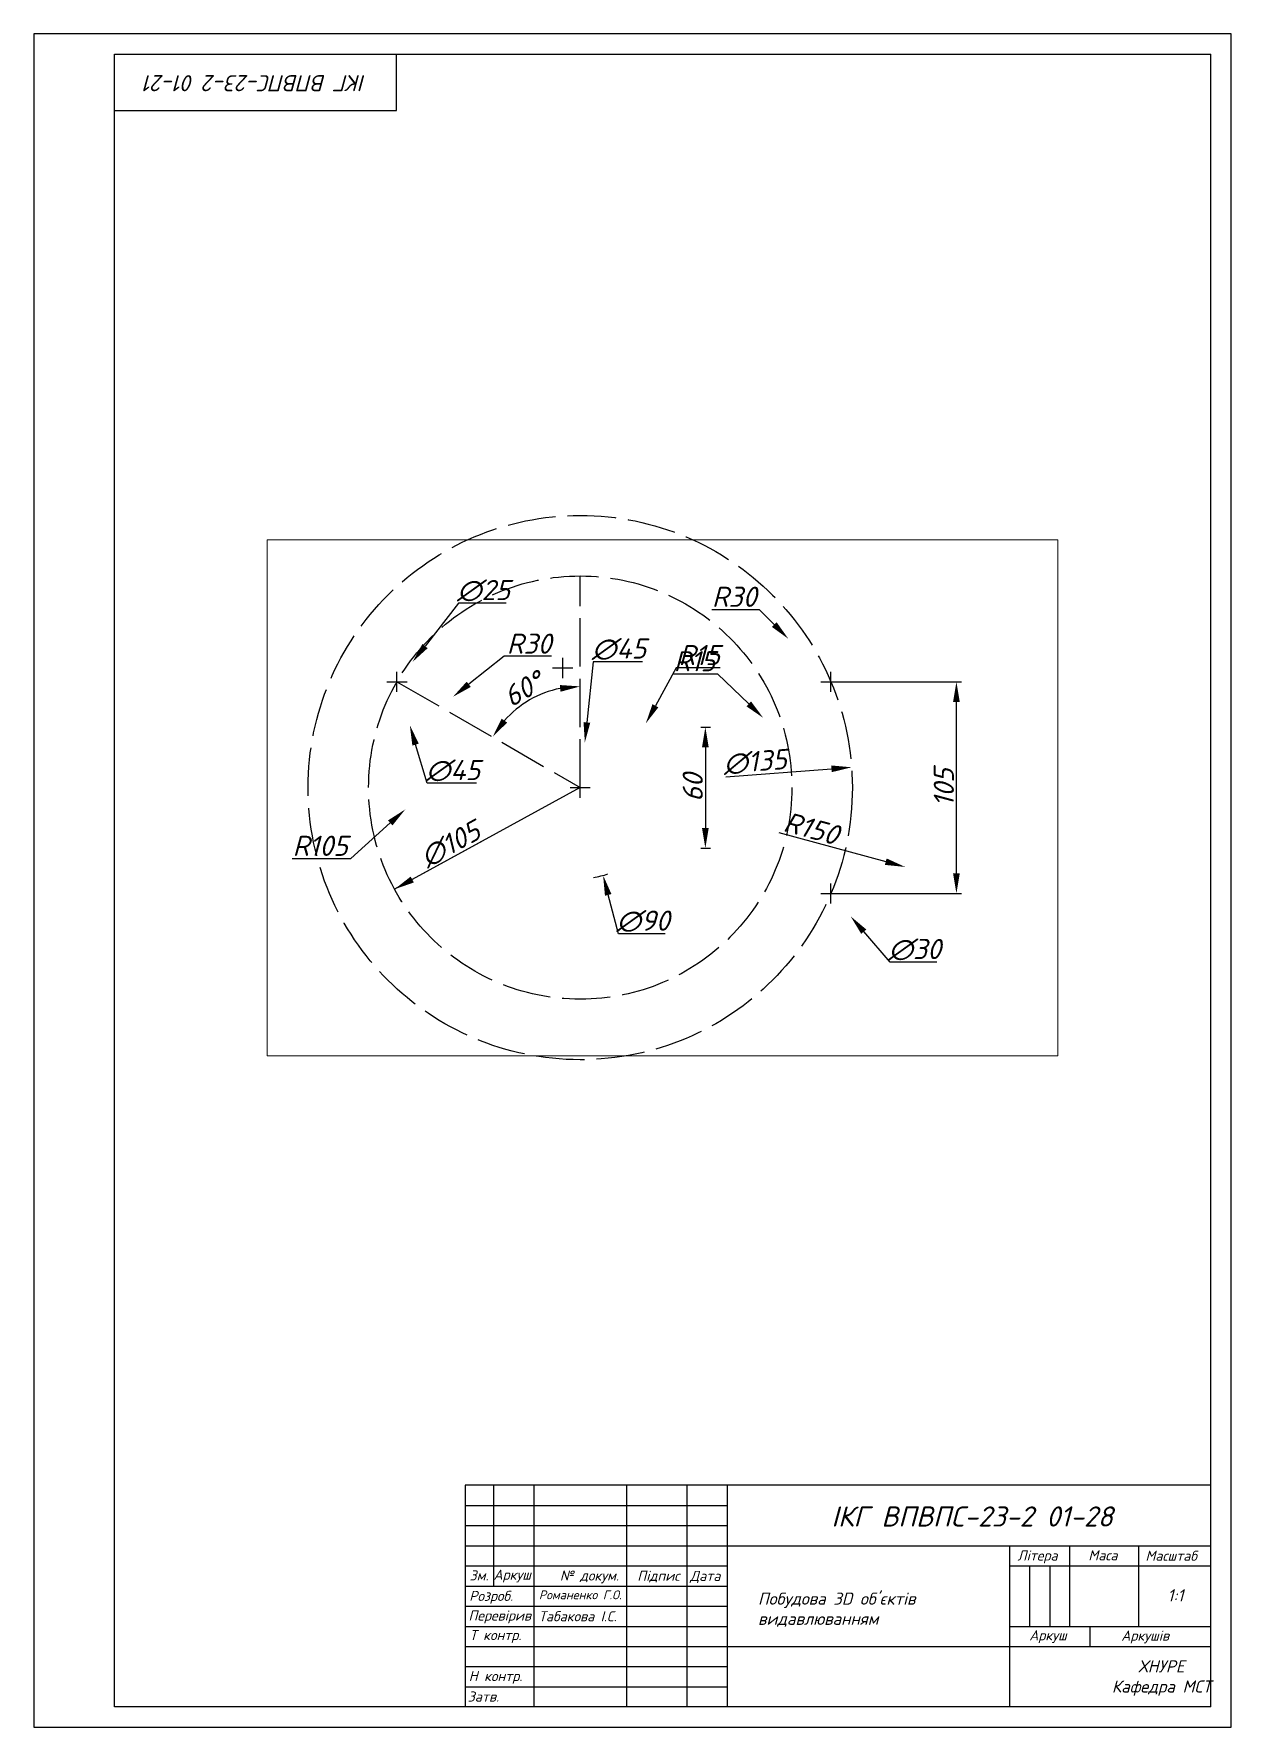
# Paper-space layout 'List' of a CAD drawing. Header units: millimetres. Extents: x 0 to 297, y 0 to 420.
# The model-space entities are those that its viewports show. They can reach past a viewport. Long polylines and large blocks are cut down to what shows.
import ezdxf

# ---------------------------------------------------------------- set-up
doc = ezdxf.new("R2010")
doc.units = ezdxf.units.MM
doc.header["$MEASUREMENT"] = 0
doc.linetypes.add('ACAD_ISO02W100', pattern=[15, 12, -3])
doc.layers.add('Layer1', color=1, linetype='Continuous')
doc.layers.add('таблиця', color=7, linetype='Continuous')
doc.layers.add('MD_Annotation', color=7, linetype='Continuous', lineweight=25)
doc.styles.add('style2', font='ISOCPEUI.TTF')
doc.dimstyles.new('UA Standart', dxfattribs={"dimtxt": 5, "dimasz": 5, "dimexe": 1.25, "dimexo": 0, "dimtad": 1, "dimtoh": 1, "dimdec": 0, "dimzin": 0, "dimdsep": 46, "dimtxsty": 'style2', "dimcen": 2.5, "dimadec": 0, "dimazin": 0, "dimtfac": 1, "dimtdec": 0, "dimtofl": 0, "dimtmove": 0, "dimatfit": 3, "dimfxl": 1, "dimtolj": 1, "dimtzin": 0, "dimarcsym": 0})

# ---------------------------------------------------------------- blocks, each defined once
blk = doc.blocks.new('*D105')
at = {"layer": 'MD_Annotation', "color": 0, "lineweight": -2, "transparency": 16777216}
blk.add_line((171.7, 235.85), (197.89, 237.81), dxfattribs=at)
at = {"layer": 'MD_Annotation', "color": 0, "transparency": 16777216}
blk.add_solid([(197.83, 238.64), (197.95, 236.98), (202.88, 238.18)], dxfattribs=at)
at = {"layer": 'MD_Annotation', "color": 0, "transparency": 16777216, "insert": (178.93, 239.52), "char_height": 5, "attachment_point": 5, "rotation": 4.2738, "style": 'style2'}
blk.add_mtext('\\A1;∅135', dxfattribs=at)
blk = doc.blocks.new('*D106')
at = {"layer": 'MD_Annotation', "color": 0, "lineweight": -2, "transparency": 16777216}
blk.add_line((111.42, 219.94), (93.89, 210.35), dxfattribs=at)
at = {"layer": 'MD_Annotation', "color": 0, "transparency": 16777216}
blk.add_solid([(93.49, 211.08), (94.29, 209.62), (89.51, 207.95)], dxfattribs=at)
at = {"layer": 'MD_Annotation', "color": 0, "transparency": 16777216, "insert": (103.35, 219.09), "char_height": 5, "attachment_point": 5, "rotation": 28.6817, "style": 'style2'}
blk.add_mtext('\\A1;∅105', dxfattribs=at)
blk = doc.blocks.new('*D107')
at = {"layer": 'MD_Annotation', "color": 0, "lineweight": -2, "transparency": 16777216}
blk.add_arc((135.56, 233.15), 25.1, 101.4305, 138.5695, dxfattribs=at)
at = {"layer": 'MD_Annotation', "color": 0, "transparency": 16777216}
for points in [[(130.51, 258.59), (130.67, 256.93), (135.56, 258.25)], [(117.42, 249.28), (116.06, 250.25), (113.82, 245.7)]]:
    blk.add_solid(points, dxfattribs=at)
at = {"layer": 'MD_Annotation', "color": 0, "transparency": 16777216, "insert": (121.45, 257.6), "char_height": 5, "attachment_point": 5, "rotation": 30, "style": 'style2'}
blk.add_mtext('\\A1;60°', dxfattribs=at)
blk = doc.blocks.new('*D108')
at = {"layer": 'MD_Annotation', "color": 0, "lineweight": -2, "transparency": 16777216}
for p, q in [((90.1, 256.9), (90.1, 261.9)), ((87.6, 259.4), (92.6, 259.4)), ((97.55, 234.23), (94.71, 243.82)), ((109.83, 234.23), (97.55, 234.23))]:
    blk.add_line(p, q, dxfattribs=at)
at = {"layer": 'MD_Annotation', "color": 0, "transparency": 16777216}
blk.add_solid([(95.51, 244.06), (93.91, 243.58), (93.29, 248.61)], dxfattribs=at)
at = {"layer": 'MD_Annotation', "color": 0, "transparency": 16777216, "insert": (104, 237.35), "char_height": 5, "attachment_point": 5, "style": 'style2'}
blk.add_mtext('\\A1;∅45', dxfattribs=at)
blk = doc.blocks.new('*D109')
at = {"layer": 'MD_Annotation', "color": 0, "lineweight": -2, "transparency": 16777216}
for p, q in [((105.39, 278.87), (97.05, 268.25)), ((117.15, 278.87), (105.39, 278.87)), ((90.1, 256.9), (90.1, 261.9)), ((87.6, 259.4), (92.6, 259.4))]:
    blk.add_line(p, q, dxfattribs=at)
at = {"layer": 'MD_Annotation', "color": 0, "transparency": 16777216}
blk.add_solid([(96.39, 268.76), (97.7, 267.73), (93.96, 264.32)], dxfattribs=at)
at = {"layer": 'MD_Annotation', "color": 0, "transparency": 16777216, "insert": (111.58, 282), "char_height": 5, "attachment_point": 5, "style": 'style2'}
blk.add_mtext('\\A1;∅25', dxfattribs=at)
blk = doc.blocks.new('*D110')
at = {"layer": 'MD_Annotation', "color": 0, "lineweight": -2, "transparency": 16777216}
for p, q in [((116.68, 265.73), (107.91, 258.78)), ((128.45, 265.73), (116.68, 265.73))]:
    blk.add_line(p, q, dxfattribs=at)
at = {"layer": 'MD_Annotation', "color": 0, "transparency": 16777216}
blk.add_solid([(107.39, 259.43), (108.42, 258.12), (103.99, 255.67)], dxfattribs=at)
at = {"layer": 'MD_Annotation', "color": 0, "transparency": 16777216, "insert": (122.88, 268.85), "char_height": 5, "attachment_point": 5, "style": 'style2'}
blk.add_mtext('\\A1;R30', dxfattribs=at)
blk = doc.blocks.new('*D111')
at = {"layer": 'MD_Annotation', "color": 0, "lineweight": -2, "transparency": 16777216}
for p, q in [((131.2, 260.33), (131.2, 265.33)), ((128.7, 262.83), (133.7, 262.83)), ((78.63, 215.58), (88.44, 224.4)), ((64.13, 215.58), (78.63, 215.58))]:
    blk.add_line(p, q, dxfattribs=at)
at = {"layer": 'MD_Annotation', "color": 0, "transparency": 16777216}
blk.add_solid([(87.88, 225.02), (88.99, 223.78), (92.15, 227.74)], dxfattribs=at)
at = {"layer": 'MD_Annotation', "color": 0, "transparency": 16777216, "insert": (71.06, 218.71), "char_height": 5, "attachment_point": 5, "style": 'style2'}
blk.add_mtext('\\A1;R105', dxfattribs=at)
blk = doc.blocks.new('*D112')
at = {"layer": 'MD_Annotation', "color": 0, "lineweight": -2, "transparency": 16777216}
for p, q in [((135.56, 230.65), (135.56, 235.65)), ((133.06, 233.15), (138.06, 233.15)), ((145.01, 196.86), (142.49, 206.54)), ((156.63, 196.86), (145.01, 196.86))]:
    blk.add_line(p, q, dxfattribs=at)
blk.add_arc((135.56, 233.15), 22.5, 278.3553, 287.777, dxfattribs=at)
at = {"layer": 'MD_Annotation', "color": 0, "transparency": 16777216}
blk.add_solid([(143.3, 206.75), (141.69, 206.33), (141.23, 211.38)], dxfattribs=at)
at = {"layer": 'MD_Annotation', "color": 0, "transparency": 16777216, "insert": (151.14, 199.99), "char_height": 5, "attachment_point": 5, "style": 'style2'}
blk.add_mtext('\\A1;∅90', dxfattribs=at)
blk = doc.blocks.new('*D113')
at = {"layer": 'MD_Annotation', "color": 0, "lineweight": -2, "transparency": 16777216}
for p, q in [((138.74, 264.35), (137.21, 249.32)), ((151.02, 264.35), (138.74, 264.35)), ((135.56, 230.65), (135.56, 235.65)), ((133.06, 233.15), (138.06, 233.15))]:
    blk.add_line(p, q, dxfattribs=at)
at = {"layer": 'MD_Annotation', "color": 0, "transparency": 16777216}
blk.add_solid([(136.38, 249.4), (138.04, 249.23), (136.7, 244.34)], dxfattribs=at)
at = {"layer": 'MD_Annotation', "color": 0, "transparency": 16777216, "insert": (145.19, 267.48), "char_height": 5, "attachment_point": 5, "style": 'style2'}
blk.add_mtext('\\A1;∅45', dxfattribs=at)
blk = doc.blocks.new('*D114')
at = {"layer": 'MD_Annotation', "color": 0, "lineweight": -2, "transparency": 16777216}
for p, q in [((165.49, 248.15), (167.85, 248.15)), ((166.6, 243.15), (166.6, 223.15)), ((165.49, 218.15), (167.85, 218.15))]:
    blk.add_line(p, q, dxfattribs=at)
at = {"layer": 'MD_Annotation', "color": 0, "transparency": 16777216}
for points in [[(165.76, 243.15), (167.43, 243.15), (166.6, 248.15)], [(165.76, 223.15), (167.43, 223.15), (166.6, 218.15)]]:
    blk.add_solid(points, dxfattribs=at)
at = {"layer": 'MD_Annotation', "color": 0, "transparency": 16777216, "insert": (163.47, 233.15), "char_height": 5, "attachment_point": 5, "rotation": 90, "style": 'style2'}
blk.add_mtext('\\A1;60', dxfattribs=at)
blk = doc.blocks.new('*D115')
at = {"layer": 'MD_Annotation', "color": 0, "lineweight": -2, "transparency": 16777216}
for p, q in [((159.36, 262.89), (154.21, 253.46)), ((170.23, 262.89), (159.36, 262.89))]:
    blk.add_line(p, q, dxfattribs=at)
at = {"layer": 'MD_Annotation', "color": 0, "transparency": 16777216}
blk.add_solid([(153.48, 253.85), (154.94, 253.06), (151.82, 249.07)], dxfattribs=at)
at = {"layer": 'MD_Annotation', "color": 0, "transparency": 16777216, "insert": (165.1, 266.02), "char_height": 5, "attachment_point": 5, "style": 'style2'}
blk.add_mtext('\\A1;R15', dxfattribs=at)
blk = doc.blocks.new('*D116')
at = {"layer": 'MD_Annotation', "color": 0, "lineweight": -2, "transparency": 16777216}
for p, q in [((158.76, 261.38), (169.63, 261.38)), ((169.63, 261.38), (177.36, 253.91))]:
    blk.add_line(p, q, dxfattribs=at)
at = {"layer": 'MD_Annotation', "color": 0, "transparency": 16777216}
blk.add_solid([(177.94, 254.51), (176.79, 253.31), (180.96, 250.44)], dxfattribs=at)
at = {"layer": 'MD_Annotation', "color": 0, "transparency": 16777216, "insert": (163.88, 264.5), "char_height": 5, "attachment_point": 5, "style": 'style2'}
blk.add_mtext('\\A1;R15', dxfattribs=at)
blk = doc.blocks.new('*D117')
at = {"layer": 'MD_Annotation', "color": 0, "lineweight": -2, "transparency": 16777216}
for p, q in [((168.19, 277.35), (179.96, 277.35)), ((179.96, 277.35), (183.67, 273.61)), ((197.75, 256.9), (197.75, 261.9)), ((195.25, 259.4), (200.25, 259.4))]:
    blk.add_line(p, q, dxfattribs=at)
at = {"layer": 'MD_Annotation', "color": 0, "transparency": 16777216}
blk.add_solid([(184.26, 274.19), (183.08, 273.02), (187.19, 270.05)], dxfattribs=at)
at = {"layer": 'MD_Annotation', "color": 0, "transparency": 16777216, "insert": (173.76, 280.48), "char_height": 5, "attachment_point": 5, "style": 'style2'}
blk.add_mtext('\\A1;R30', dxfattribs=at)
blk = doc.blocks.new('*D118')
at = {"layer": 'MD_Annotation', "color": 0, "lineweight": -2, "transparency": 16777216}
for p, q in [((197.75, 259.4), (230.12, 259.4)), ((228.87, 211.9), (228.87, 254.4)), ((197.75, 206.9), (230.12, 206.9))]:
    blk.add_line(p, q, dxfattribs=at)
at = {"layer": 'MD_Annotation', "color": 0, "transparency": 16777216}
for points in [[(228.04, 254.4), (229.71, 254.4), (228.87, 259.4)], [(228.04, 211.9), (229.71, 211.9), (228.87, 206.9)]]:
    blk.add_solid(points, dxfattribs=at)
at = {"layer": 'MD_Annotation', "color": 0, "transparency": 16777216, "insert": (225.75, 233.15), "char_height": 5, "attachment_point": 5, "rotation": 90, "style": 'style2'}
blk.add_mtext('\\A1;105', dxfattribs=at)
blk = doc.blocks.new('*D119')
at = {"layer": 'MD_Annotation', "color": 0, "lineweight": -2, "transparency": 16777216}
blk.add_line((184.85, 221.99), (211.34, 214.78), dxfattribs=at)
at = {"layer": 'MD_Annotation', "color": 0, "transparency": 16777216}
blk.add_solid([(211.56, 215.58), (211.12, 213.98), (216.17, 213.47)], dxfattribs=at)
at = {"layer": 'MD_Annotation', "color": 0, "transparency": 16777216, "insert": (192.89, 223.04), "char_height": 5, "attachment_point": 5, "rotation": 344.7848, "style": 'style2'}
blk.add_mtext('\\A1;R150', dxfattribs=at)
blk = doc.blocks.new('*D120')
at = {"layer": 'MD_Annotation', "color": 0, "lineweight": -2, "transparency": 16777216}
for p, q in [((195.25, 206.9), (200.25, 206.9)), ((197.75, 204.4), (197.75, 209.4)), ((212.41, 189.83), (205.89, 197.42)), ((224.03, 189.83), (212.41, 189.83))]:
    blk.add_line(p, q, dxfattribs=at)
at = {"layer": 'MD_Annotation', "color": 0, "transparency": 16777216}
blk.add_solid([(206.52, 197.96), (205.26, 196.87), (202.64, 201.21)], dxfattribs=at)
at = {"layer": 'MD_Annotation', "color": 0, "transparency": 16777216, "insert": (218.53, 192.95), "char_height": 5, "attachment_point": 5, "style": 'style2'}
blk.add_mtext('\\A1;∅30', dxfattribs=at)

msp = doc.modelspace()

# ---------------------------------------------------------------- linework, layer by layer
for p, q in [((20, 5), (20, 415)), ((20, 415), (292, 415)), ((90, 401), (90, 415)), ((292, 5), (292, 415)), ((20, 401), (90, 401)), ((292, 60), (107, 60)), ((107, 60), (107, 5)), ((114, 60), (114, 35)), ((124, 60), (124, 5)), ((147, 60), (147, 5)), ((162, 60), (162, 5)), ((172, 60), (172, 5)), ((107, 55), (172, 55)), ((107, 50), (172, 50)), ((107, 45), (292, 45)), ((242, 45), (242, 5)), ((257, 40), (257, 45)), ((274, 45), (274, 25)), ((107, 40), (172, 40)), ((242, 40), (292, 40)), ((247, 40), (247, 25)), ((252, 40), (252, 25)), ((257, 25), (257, 40)), ((107, 35), (172, 35)), ((107, 30), (172, 30)), ((107, 25), (172, 25)), ((242, 25), (292, 25)), ((262, 20), (262, 25)), ((107, 20), (292, 20)), ((107, 15), (172, 15)), ((107, 10), (172, 10)), ((292, 5), (20, 5))]:
    msp.add_line(p, q)
msp.add_lwpolyline([(0, 0), (297, 0), (297, 420), (0, 420)], close=True)

# ---------------------------------------------------------------- texts
at = {"lineweight": -3, "insert": (82.4, 405.76), "char_height": 4, "attachment_point": 1, "rotation": 180, "style": 'style2'}
msp.add_mtext('{\\fISOCPEUR|b0|i1|c204|p34;ІКГ ВПВПС-23-2 01-21}', dxfattribs=at)
at = {"attachment_point": 1, "style": 'style2'}
for s, insert, char_height in [('{\\fISOCPEUR|b0|i1|c204|p34;ІКГ ВПВПС-23-2 01-28}', (197.87, 54.75), 5), ('{\\fISOCPEUR|b0|i1|c204|p34;Літера}', (243.98, 43.82), 2.5), ('{\\fISOCPEUR|b0|i1|c204|p34;Маса}', (261.58, 43.88), 2.5), ('{\\fISOCPEUR|b0|i1|c204|p34;Масштаб}', (275.74, 43.75), 2.5), ('{\\fISOCPEUR|b0|i1|c204|p34;Зм.}', (108.08, 38.89), 2.5), ('{\\fISOCPEUR|b0|i1|c204|p34;Аркуш}', (114.02, 39.06), 2.5), ('\\pxi-3,l4,t4;{\\fISOCPEUR|b0|i1|c204|p34;№ докум.}', (127.99, 38.85), 2.5), ('{\\fISOCPEUR|b0|i1|c204|p34;Підпис}', (149.68, 38.78), 2.5), ('{\\fISOCPEUR|b0|i1|c204|p34;Дата}', (162.78, 38.77), 2.5), ('{\\fISOCPEUR|b0|i1|c204|p34;Розроб.}', (108, 33.8), 2.5), ('{\\fISOCPEUR|b0|i1|c204|p34;Романенко Г.О.}', (125.29, 33.91), 2.2), ('{\\fISOCPEUR|b0|i1|c204|p34;Перевірив}', (107.81, 28.93), 2.5), ('{\\fISOCPEUR|b0|i1|c204|p34;Табакова І.С.}', (125.25, 28.75), 2.5), ('{\\fISOCPEUR|b0|i1|c204|p34;Т контр.}', (108.09, 24.08), 2.5), ('{\\fISOCPEUR|b0|i1|c204|p34;Аркуш}', (246.92, 24.03), 2.5), ('{\\fISOCPEUR|b0|i1|c204|p34;Аркушів}', (269.75, 23.95), 2.5), ('{\\fISOCPEUR|b0|i1|c204|p34;Н контр.}', (107.88, 13.91), 2.5), ('\\pxqc;{\\fISOCPEUR|b0|i1|c204|p34;ХНУРЕ\\PКафедра МСТ}', (267.42, 16.58), 3)]:
    msp.add_mtext(s, dxfattribs=dict(at, insert=insert, char_height=char_height))
for s, insert, char_height, width in [("\\pxql;{\\fISOCPEUR|b0|i1|c204|p34;Побудова 3D об'єктів видавлюванням}", (179.63, 33.37), 3, 60.0135), ('1:{\\fISOCPEUR|b0|i1|c204|p34;1}', (281.21, 34.19), 3, 0.1499), ('{\\fISOCPEUR|b0|i1|c204|p34;Затв.}', (107.63, 8.83), 2.5, 20.3295)]:
    msp.add_mtext(s, dxfattribs=dict(at, insert=insert, char_height=char_height, width=width))

psp = doc.layouts.new('List')

# ---------------------------------------------------------------- linework, layer by layer
at = {"layer": 'Layer1', "linetype": 'ACAD_ISO02W100'}
for p, q in [((135.56, 233.15), (135.56, 285.65)), ((90.1, 259.4), (135.56, 233.15))]:
    psp.add_line(p, q, dxfattribs=at)
for radius in [67.5, 52.5]:
    psp.add_circle((135.56, 233.15), radius, dxfattribs=at)
at = {"layer": 'MD_Annotation'}
psp.add_line((135.56, 233.15), (89.51, 207.95), dxfattribs=at)

# ---------------------------------------------------------------- dimensions: what is measured, and where the dimension line sits
dim = psp.add_angular_dim_2l(base=(126.98, 256.74), line1=((90.1, 259.4), (135.56, 233.15)), line2=((135.56, 233.15), (135.56, 285.65)), dimstyle='UA Standart', dxfattribs=at)
dim.commit()
dim.dimension.update_dxf_attribs({"geometry": '*D107', "text_midpoint": (121.45, 257.6)})
for p1, p2, picture, middle in [((86.24, 254.48, 7.5), (93.96, 264.32, 7.5), '*D109', (111.58, 278.87)), ((86.9, 270.19, -2.5), (93.29, 248.61, -2.5), '*D108', (104, 234.23)), ((134.42, 221.96, 7.5), (136.7, 244.34, 7.5), '*D113', (145.19, 264.35)), ((129.89, 254.92), (141.23, 211.38), '*D112', (151.14, 196.86)), ((192.87, 212.59, 5), (202.64, 201.21, 5), '*D120', (218.53, 189.83))]:
    dim = psp.add_diameter_dim_2p(p1=p1, p2=p2, dimstyle='UA Standart', override={"dimlfac": -2}, dxfattribs=at)
    dim.commit()
    dim.dimension.update_dxf_attribs({"geometry": picture, "text_midpoint": middle, "dimtype": 163})
for center, mpoint, picture, middle in [((197.75, 259.4), (187.19, 270.05), '*D117', (173.76, 277.35)), ((115.75, 264.99), (103.99, 255.67), '*D110', (122.88, 265.73)), ((155.41, 255.65), (151.82, 249.07), '*D115', (165.1, 262.89)), ((131.2, 262.83), (92.15, 227.74), '*D111', (71.06, 215.58)), ((175.57, 255.65), (180.96, 250.44), '*D116', (163.88, 261.38)), ((143.8, 233.15), (216.17, 213.47), '*D119', (192.07, 220.02))]:
    dim = psp.add_radius_dim(center=center, mpoint=mpoint, dimstyle='UA Standart', override={"dimlfac": -2}, dxfattribs=at)
    dim.commit()
    dim.dimension.update_dxf_attribs({"geometry": picture, "text_midpoint": middle, "dimtype": 164})
for p1, p2, picture, middle in [((181.62, 258.35), (89.51, 207.95), '*D106', (104.85, 216.35)), ((68.25, 228.12), (202.88, 238.18), '*D105', (179.16, 236.41))]:
    dim = psp.add_diameter_dim_2p(p1=p1, p2=p2, dimstyle='UA Standart', dxfattribs=at)
    dim.commit()
    dim.dimension.update_dxf_attribs({"geometry": picture, "text_midpoint": middle, "dimtype": 163})
for base, p1, p2, picture, middle in [((228.87, 259.4), (197.75, 206.9), (197.75, 259.4), '*D118', (225.75, 233.15)), ((166.6, 218.15), (165.49, 248.15), (165.49, 218.15), '*D114', (163.47, 233.15))]:
    dim = psp.add_linear_dim(base=base, p1=p1, p2=p2, angle=90, dimstyle='UA Standart', override={"dimlfac": -2}, dxfattribs=at)
    dim.commit()
    dim.dimension.update_dxf_attribs({"geometry": picture, "text_midpoint": middle})

# ---------------------------------------------------------------- viewports
at = {"layer": '0', "view_target_point": (627.47, 421.73)}
psp.add_viewport(center=(155.96, 230.62), size=(196.07, 127.9346), view_center_point=(42.33, -115.29), view_height=255.8691, status=3, dxfattribs=at)
at = {"layer": 'таблиця'}
psp.add_viewport(center=(148.52, 210.11), size=(297, 420), view_center_point=(148.5, 210), view_height=420, dxfattribs=at)

doc.saveas('drawing.dxf')
